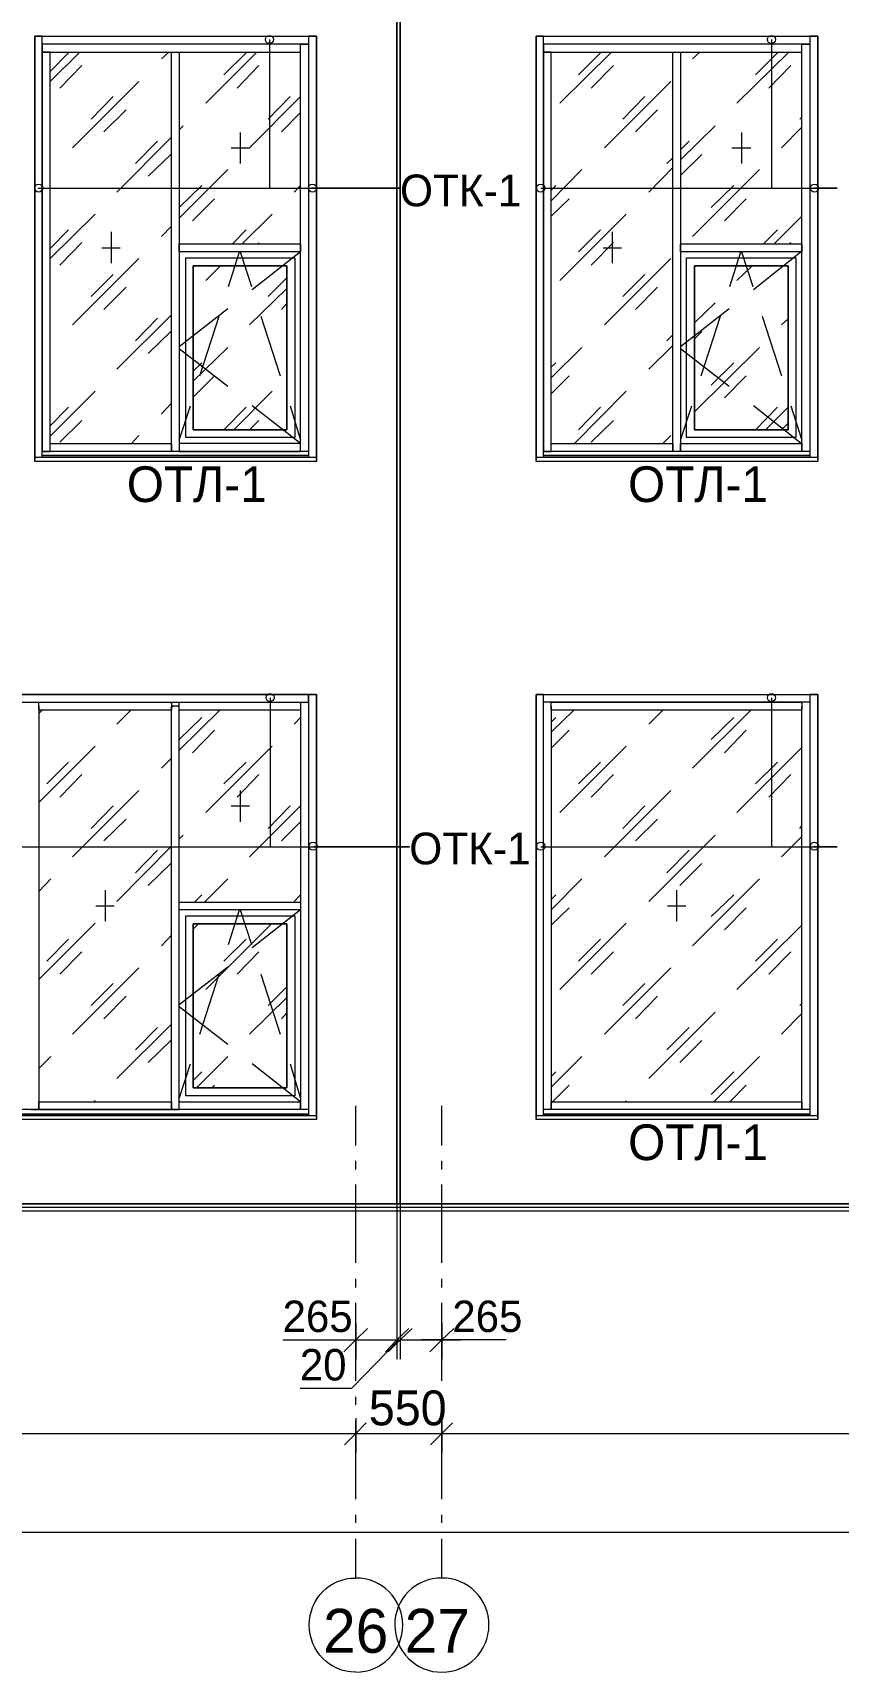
# Model space of a CAD drawing. Header units: millimetres. Extents: x 2294 to 908349, y -83289 to 219220.
# Drawn here: x 352688 to 357830, y 111447 to 121908 of the extents above; entities that cross this region are included whole.
import ezdxf

# ---------------------------------------------------------------- set-up
doc = ezdxf.new("R2010")
doc.units = ezdxf.units.MM
doc.layers.add('PDF _Геометрия', color=7, linetype='Continuous')
doc.layers.add('PDF _Текст', color=7, linetype='Continuous')

msp = doc.modelspace()

# ---------------------------------------------------------------- linework, layer by layer
at = {"layer": 'PDF _Геометрия', "lineweight": 9}
for points in [[(314502, 114435.6), (314023.7, 114435.6), (314502, 114435.6), (314023.7, 114435.6), (314502, 114435.6), (314502, 117686.6), (316601.6, 117686.6), (316601.6, 114435.6), (317202.7, 114435.6), (317202.7, 117686.6), (318603.9, 117686.6), (318603.9, 114435.6), (355012.4, 114435.6), (355012.4, 128188.8), (355012.4, 114435.6), (355033.6, 114435.6), (355033.6, 128188.8), (355033.6, 114435.6), (388559.4, 114435.6)], [(352747.7, 119197.8), (352747.7, 119261.3), (352747.7, 120535.5), (352747.7, 119235.9), (352798.5, 119235.9), (352798.5, 120535.5), (352798.5, 121784.2), (352747.7, 121784.2), (352747.7, 120535.5), (352747.7, 121809.6), (352747.7, 121885.8), (352701.2, 121885.8), (352701.2, 121809.6), (352701.2, 120535.5), (352701.2, 119261.3), (352701.2, 119185.1), (352701.2, 121885.8), (354500.2, 121885.8), (354500.2, 119185.1), (354500.2, 119261.3), (354500.2, 120535.5), (354500.2, 121809.6), (354500.2, 121885.8), (354449.4, 121885.8), (354449.4, 121809.6), (354449.4, 120535.5), (354449.4, 119261.3), (354449.4, 119197.8)], [(355947.9, 119197.8), (355947.9, 119261.3), (355947.9, 120535.5), (355947.9, 119235.9), (355998.7, 119235.9), (355998.7, 120535.5), (355998.7, 121784.2), (355947.9, 121784.2), (355947.9, 120535.5), (355947.9, 121809.6), (355947.9, 121885.8), (355901.4, 121885.8), (355901.4, 121809.6), (355901.4, 120535.5), (355901.4, 119261.3), (355901.4, 119185.1), (355901.4, 121885.8), (357700.4, 121885.8), (357700.4, 119185.1), (357700.4, 119261.3), (357700.4, 120535.5), (357700.4, 121809.6), (357700.4, 121885.8), (357649.6, 121885.8), (357649.6, 121809.6), (357649.6, 120535.5), (357649.6, 119261.3), (357649.6, 119197.8)], [(352798.5, 121597.9), (352989, 121784.2)], [(352798.5, 121661.4), (352917.1, 121780)], [(353509.7, 121741.9), (353556.3, 121784.2)], [(354398.6, 119286.7), (353624, 119286.7), (353624, 119235.9), (354398.6, 119235.9), (354398.6, 120535.5), (354398.6, 121809.6), (354398.6, 121835), (354449.4, 121835), (354449.4, 121809.6), (354449.4, 120535.5), (354449.4, 119235.9), (354398.6, 119235.9), (354398.6, 119286.7), (354089.6, 119528)], [(353793.3, 121458.3), (354119.2, 121784.2)], [(353907.6, 121640.3), (354051.5, 121780)], [(354199.7, 121864.6), (354199.7, 120916.4), (355033.6, 120916.4), (354470.6, 120916.4)], [(356053.8, 121458.3), (356383.9, 121784.2)], [(356172.3, 121640.3), (356312, 121780)], [(356900.4, 121741.9), (356946.9, 121784.2)], [(357184, 121458.3), (357514.2, 121784.2)], [(357302.5, 121640.3), (357442.2, 121780)], [(357404.1, 121864.6), (357404.1, 120916.4), (357823.2, 120916.4), (357675, 120916.4)], [(352862, 121555.6), (353001.7, 121699.5)], [(353992.3, 121555.6), (354131.9, 121699.5)], [(356252.7, 121555.6), (356396.6, 121699.5)], [(357387.2, 121555.6), (357526.9, 121699.5)], [(352942.5, 121174.6), (353365.8, 121597.9)], [(356337.4, 121174.6), (356760.7, 121597.9)], [(353061, 121356.7), (353200.7, 121500.6)], [(353954.2, 121174.6), (354072.7, 121174.6), (354398.6, 121500.6)], [(354191.2, 121356.7), (354330.9, 121500.6)], [(356455.9, 121356.7), (356595.6, 121500.6)], [(353141.4, 121276.2), (353285.3, 121415.9)], [(354275.9, 121276.2), (354398.6, 121399)], [(356536.3, 121276.2), (356676, 121415.9)], [(357586.1, 121356.7), (357598.8, 121369.4)], [(353624, 121288.9), (353649.4, 121314.3)], [(354013.4, 121272), (354013.4, 121073)], [(356824.2, 121098.4), (357044.3, 121314.3)], [(357213.6, 121272), (357213.6, 121073)], [(357467.6, 121174.6), (357598.8, 121305.9)], [(353226.1, 120891), (353573.2, 121242.4)], [(353344.6, 121073), (353484.3, 121217)], [(356824.2, 121161.9), (356879.2, 121217)], [(357150.1, 121174.6), (357272.9, 121174.6)], [(353425, 120992.6), (353568.9, 121132.3)], [(353624, 120725.9), (353933, 121035)], [(355998.7, 120836), (356193.4, 121035)], [(356621, 120891), (356773.4, 121047.7)], [(356735.3, 121073), (356773.4, 121111.1)], [(356824.2, 120996.9), (356959.6, 121132.3)], [(356900.4, 120607.4), (357327.9, 121035)], [(353624, 120793.7), (353767.9, 120933.4)], [(354356.3, 120891), (354398.6, 120933.4)], [(355998.7, 120903.7), (356028.4, 120933.4)], [(357018.9, 120793.7), (357162.8, 120933.4)], [(352722.3, 120916.4), (355033.6, 120916.4)], [(353708.6, 120709), (353848.3, 120848.7)], [(355931, 120916.4), (357823.2, 120916.4)], [(355998.7, 120738.6), (356113, 120848.7)], [(357103.6, 120709), (357243.2, 120848.7)], [(352798.5, 120467.7), (353086.4, 120751.3)], [(354026.1, 120560.8), (354216.6, 120751.3)], [(356053.8, 120328), (356477.1, 120751.3)], [(357421, 120560.8), (357598.8, 120738.6)], [(352798.5, 120531.2), (352917.1, 120649.7)], [(353188, 120637), (353188, 120438.1)], [(353509.7, 120607.4), (353573.2, 120675.1)], [(353962.6, 120560.8), (354051.5, 120649.7)], [(356172.3, 120510.1), (356312, 120649.7)], [(356388.2, 120637), (356388.2, 120438.1)], [(357353.3, 120560.8), (357442.2, 120649.7)], [(352862, 120425.4), (353001.7, 120569.3)], [(353128.7, 120535.5), (353247.2, 120535.5)], [(354127.7, 120560.8), (354131.9, 120569.3)], [(356252.7, 120425.4), (356396.6, 120569.3)], [(356328.9, 120535.5), (356447.4, 120535.5)], [(357518.4, 120560.8), (357526.9, 120569.3)], [(352942.5, 120044.4), (353365.8, 120467.7)], [(353793.3, 120328), (353886.4, 120421.2)], [(353937.2, 120289.9), (354009.2, 120510.1)], [(354013.4, 120510.1), (354085.4, 120289.9)], [(354398.6, 120510.1), (354089.6, 120268.8)], [(356337.4, 120044.4), (356760.7, 120467.7)], [(357137.4, 120289.9), (357209.4, 120510.1)], [(357184, 120328), (357281.3, 120421.2)], [(357213.6, 120510.1), (357285.6, 120289.9)], [(357594.6, 120510.1), (357289.8, 120268.8)], [(353061, 120226.4), (353200.7, 120366.1)], [(354191.2, 120226.4), (354309.7, 120345)], [(356455.9, 120226.4), (356595.6, 120366.1)], [(353141.4, 120141.8), (353285.3, 120285.7)], [(354072.7, 120044.4), (354309.7, 120277.2)], [(356536.3, 120141.8), (356676, 120285.7)], [(353226.1, 119760.8), (353573.2, 120107.9)], [(353933, 120146), (353624, 119904.7)], [(353755.2, 119718.5), (353878, 120099.4)], [(354144.6, 120099.4), (354267.4, 119718.5)], [(354275.9, 120141.8), (354309.7, 120179.9)], [(357133.2, 120146), (356824.2, 119904.7)], [(356913.1, 120057.1), (357044.3, 120184.1)], [(356955.4, 119718.5), (357078.2, 120099.4)], [(357344.8, 120099.4), (357467.6, 119718.5)], [(353344.6, 119942.8), (353484.3, 120086.7)], [(353425, 119862.4), (353568.9, 120002.1)], [(356913.1, 119955.5), (356959.6, 120002.1)], [(357467.6, 120044.4), (357509.9, 120082.5)], [(353933, 119650.7), (353624, 119892)], [(353712.9, 119684.6), (353933, 119900.5)], [(355998.7, 119705.8), (356193.4, 119900.5)], [(356621, 119760.8), (356773.4, 119913.2)], [(356735.3, 119942.8), (356773.4, 119980.9)], [(357133.2, 119650.7), (356824.2, 119892)], [(356913.1, 119489.9), (357327.9, 119900.5)], [(353712.9, 119748.1), (353767.9, 119803.1)], [(355998.7, 119773.5), (356028.4, 119803.1)], [(357018.9, 119659.2), (357162.8, 119803.1)], [(353712.9, 119583), (353848.3, 119718.5)], [(355998.7, 119604.2), (356113, 119718.5)], [(357103.6, 119578.8), (357243.2, 119718.5)], [(352798.5, 119333.3), (353086.4, 119621.1)], [(353971.1, 119375.6), (354216.6, 119621.1)], [(356146.9, 119286.7), (356477.1, 119621.1)], [(352798.5, 119401), (352917.1, 119519.5)], [(353509.7, 119477.2), (353573.2, 119544.9)], [(353624, 119307.9), (353695.9, 119528)], [(353907.6, 119375.6), (354051.5, 119519.5)], [(354330.9, 119528), (354398.6, 119307.9)], [(356172.3, 119375.6), (356312, 119519.5)], [(356824.2, 119307.9), (356896.1, 119528)], [(357594.6, 119286.7), (357289.8, 119528)], [(357302.5, 119375.6), (357442.2, 119519.5)], [(357366, 119375.6), (357509.9, 119519.5)], [(357526.9, 119528), (357598.8, 119307.9)], [(352862, 119295.2), (353001.7, 119434.9)], [(354072.7, 119375.6), (354131.9, 119434.9)], [(356252.7, 119295.2), (356396.6, 119434.9)], [(357467.6, 119375.6), (357509.9, 119417.9)], [(353319.2, 119286.7), (353365.8, 119337.5)], [(356709.9, 119286.7), (356760.7, 119337.5)], [(354500.2, 119197.8), (352701.2, 119197.8), (352701.2, 119202)], [(354500.2, 119172.4), (352701.2, 119172.4), (352701.2, 119197.8)], [(352701.2, 119172.4), (352701.2, 119180.9)], [(354449.4, 119235.9), (352747.7, 119235.9)], [(354449.4, 119210.5), (352747.7, 119210.5), (354449.4, 119210.5)], [(354449.4, 119210.5), (352747.7, 119210.5)], [(354500.2, 119235.9), (354500.2, 119210.5), (354500.2, 119197.8), (354500.2, 119172.4), (354500.2, 119180.9)], [(357700.4, 119202), (357700.4, 119197.8), (355901.4, 119197.8), (355901.4, 119202)], [(357700.4, 119197.8), (357700.4, 119172.4), (355901.4, 119172.4), (355901.4, 119197.8)], [(355901.4, 119172.4), (355901.4, 119180.9)], [(357649.6, 119235.9), (355947.9, 119235.9)], [(357649.6, 119210.5), (355947.9, 119210.5), (357649.6, 119210.5)], [(357649.6, 119210.5), (355947.9, 119210.5)], [(357700.4, 119180.9), (357700.4, 119172.4)], [(343799, 117610.4), (343799, 116336.3), (343799, 115036.7), (343752.5, 115036.7), (343752.5, 116336.3), (343752.5, 117610.4), (343752.5, 117686.6), (343701.7, 117686.6), (343701.7, 117610.4), (343701.7, 116336.3), (343701.7, 115062.1), (343701.7, 114985.9), (343701.7, 117686.6), (354500.2, 117686.6), (354500.2, 114985.9), (354500.2, 115062.1), (354500.2, 116336.3), (354500.2, 117610.4), (354500.2, 117686.6), (354449.4, 117686.6), (354449.4, 117610.4), (354449.4, 116336.3), (354449.4, 115062.1), (354449.4, 114998.6)], [(351799.5, 117635.8), (352701.2, 117635.8), (353598.6, 117635.8), (354424, 117635.8), (354449.4, 117635.8), (354449.4, 117686.6), (354424, 117686.6), (353598.6, 117686.6), (352701.2, 117686.6), (351799.5, 117686.6)], [(355998.7, 117610.4), (355998.7, 115036.7), (355947.9, 115036.7), (355947.9, 117610.4), (355947.9, 117686.6), (355901.4, 117686.6), (355901.4, 117610.4), (355901.4, 115062.1), (355901.4, 114985.9), (355901.4, 117686.6), (357700.4, 117686.6), (357700.4, 114985.9), (357700.4, 115062.1), (357700.4, 117610.4), (357700.4, 117686.6), (357649.6, 117686.6), (357649.6, 117610.4), (357649.6, 115036.7), (357598.8, 115036.7), (357598.8, 117610.4)], [(352675.8, 115036.7), (352726.6, 115036.7), (353573.2, 115036.7), (353624, 115036.7), (353624, 116336.3), (353624, 117610.4), (353573.2, 117610.4), (353585.9, 117610.4)], [(353573.2, 117627.3), (353573.2, 117635.8), (353573.2, 117585), (352726.6, 117585), (352726.6, 117635.8), (353573.2, 117635.8)], [(352726.6, 117627.3), (352726.6, 117635.8)], [(352726.6, 117610.4), (352726.6, 116336.3), (352726.6, 115036.7), (352726.6, 115087.5), (353573.2, 115087.5), (353573.2, 115036.7), (353573.2, 116336.3), (353573.2, 117610.4)], [(352726.6, 117563.8), (352747.7, 117585)], [(353226.1, 117496.1), (353315, 117585)], [(353615.5, 117610.4), (353624, 117610.4)], [(354398.6, 117627.3), (354398.6, 117635.8), (354398.6, 117585), (353624, 117585), (353624, 117635.8), (354398.6, 117635.8)], [(353624, 117627.3), (353624, 117635.8)], [(354398.6, 117610.4), (354398.6, 116336.3), (354398.6, 115036.7), (353624, 115036.7), (353624, 115087.5), (354398.6, 115087.5)], [(353624, 117331), (353882.2, 117585)], [(354449.4, 117610.4), (354449.4, 116336.3), (354449.4, 115036.7), (354398.6, 115036.7), (354398.6, 115087.5), (354089.6, 115328.8)], [(354203.9, 117665.4), (354203.9, 116713), (355092.9, 116713), (354479.1, 116713)], [(355947.9, 114998.6), (355947.9, 115062.1), (355947.9, 117610.4)], [(357598.8, 117627.3), (357598.8, 117635.8), (357598.8, 117585), (355998.7, 117585), (355998.7, 117635.8), (357598.8, 117635.8)], [(355998.7, 117627.3), (355998.7, 117635.8)], [(355998.7, 117445.3), (356142.6, 117585)], [(356621, 117496.1), (356709.9, 117585)], [(356900.4, 117216.7), (357272.9, 117585)], [(357404.1, 117665.4), (357404.1, 116713), (357823.2, 116713), (357675, 116713)], [(357649.6, 117610.4), (357649.6, 115062.1), (357649.6, 114998.6)], [(353624, 117398.8), (353767.9, 117538.4)], [(354356.3, 117496.1), (354398.6, 117538.4)], [(355998.7, 117508.8), (356028.4, 117538.4)], [(357018.9, 117398.8), (357162.8, 117538.4)], [(353708.6, 117314.1), (353848.3, 117458)], [(355998.7, 117343.7), (356113, 117458)], [(357103.6, 117314.1), (357243.2, 117458)], [(352726.6, 116996.6), (353086.4, 117356.4)], [(353509.7, 117216.7), (353573.2, 117280.2)], [(353793.3, 116933.1), (354216.6, 117356.4)], [(356053.8, 116933.1), (356477.1, 117356.4)], [(357184, 116933.1), (357598.8, 117348)], [(352777.4, 117115.1), (352917.1, 117254.8)], [(352862, 117030.5), (353001.7, 117174.4)], [(353907.6, 117115.1), (354051.5, 117254.8)], [(353992.3, 117030.5), (354131.9, 117174.4)], [(356172.3, 117115.1), (356312, 117254.8)], [(356252.7, 117030.5), (356396.6, 117174.4)], [(357302.5, 117115.1), (357442.2, 117254.8)], [(357387.2, 117030.5), (357526.9, 117174.4)], [(352942.5, 116649.5), (353365.8, 117072.8)], [(354013.4, 117072.8), (354013.4, 116873.9)], [(356337.4, 116649.5), (356760.7, 117072.8)], [(353061, 116831.5), (353200.7, 116975.4)], [(353954.2, 116975.4), (354072.7, 116975.4)], [(354072.7, 116649.5), (354398.6, 116975.4)], [(354191.2, 116831.5), (354330.9, 116975.4)], [(356455.9, 116831.5), (356595.6, 116975.4)], [(353141.4, 116751.1), (353285.3, 116890.8)], [(354275.9, 116751.1), (354398.6, 116873.9)], [(356536.3, 116751.1), (356676, 116890.8)], [(353624, 116763.8), (353649.4, 116789.2)], [(356621, 116365.9), (357044.3, 116789.2)], [(357467.6, 116649.5), (357598.8, 116780.7)], [(357586.1, 116831.5), (357598.8, 116848.5)], [(343727.1, 116713), (355092.9, 116713)], [(353226.1, 116365.9), (353573.2, 116717.2)], [(353344.6, 116547.9), (353484.3, 116691.8)], [(355931, 116713), (357823.2, 116713)], [(356735.3, 116547.9), (356879.2, 116691.8)], [(353425, 116467.5), (353568.9, 116607.2)], [(356819.9, 116467.5), (356959.6, 116607.2)], [(352726.6, 116429.4), (352802.8, 116509.8)], [(353149.9, 116437.8), (353149.9, 116238.9)], [(353784.8, 116361.7), (353933, 116509.8)], [(355998.7, 116310.9), (356193.4, 116509.8)], [(356798.8, 116437.8), (356798.8, 116238.9)], [(356900.4, 116082.3), (357327.9, 116509.8)], [(353090.6, 116336.3), (353209.1, 116336.3)], [(354398.6, 116310.9), (353624, 116310.9), (353624, 116361.7), (354398.6, 116361.7), (354398.6, 116310.9), (354089.6, 116069.6)], [(353721.3, 116361.7), (353767.9, 116408.2)], [(354356.3, 116365.9), (354398.6, 116408.2)], [(355998.7, 116378.6), (356028.4, 116408.2)], [(356739.5, 116336.3), (356858, 116336.3)], [(357018.9, 116268.5), (357162.8, 116408.2)], [(352726.6, 115866.4), (353086.4, 116226.2)], [(353712.9, 116188.1), (353746.7, 116222)], [(353793.3, 115802.9), (354212.4, 116222)], [(353937.2, 116090.7), (354009.2, 116310.9)], [(354013.4, 116310.9), (354085.4, 116090.7)], [(355998.7, 116213.5), (356113, 116323.6)], [(356053.8, 115802.9), (356477.1, 116226.2)], [(357103.6, 116183.9), (357243.2, 116323.6)], [(352777.4, 115984.9), (352917.1, 116124.6)], [(353509.7, 116082.3), (353573.2, 116150)], [(353907.6, 115984.9), (354051.5, 116124.6)], [(356172.3, 115984.9), (356312, 116124.6)], [(357184, 115802.9), (357598.8, 116213.5)], [(357302.5, 115984.9), (357442.2, 116124.6)], [(352862, 115900.2), (353001.7, 116044.2)], [(353992.3, 115900.2), (354131.9, 116044.2)], [(356252.7, 115900.2), (356396.6, 116044.2)], [(357387.2, 115900.2), (357526.9, 116044.2)], [(352942.5, 115519.3), (353365.8, 115942.6)], [(353933, 115946.8), (353624, 115705.5)], [(356337.4, 115519.3), (356760.7, 115942.6)], [(353061, 115701.3), (353200.7, 115841)], [(353755.2, 115519.3), (353878, 115900.2)], [(354144.6, 115900.2), (354267.4, 115519.3)], [(354191.2, 115701.3), (354309.7, 115819.8)], [(356455.9, 115701.3), (356595.6, 115841)], [(353141.4, 115616.6), (353285.3, 115760.6)], [(354072.7, 115519.3), (354309.7, 115752.1)], [(356536.3, 115616.6), (356676, 115760.6)], [(357586.1, 115701.3), (357598.8, 115714)], [(353933, 115451.5), (353624, 115692.8)], [(354275.9, 115616.6), (354309.7, 115654.7)], [(356621, 115235.7), (357044.3, 115659)], [(357467.6, 115519.3), (357598.8, 115650.5)], [(353226.1, 115235.7), (353573.2, 115582.8)], [(353344.6, 115417.7), (353484.3, 115561.6)], [(356735.3, 115417.7), (356879.2, 115561.6)], [(353425, 115337.3), (353568.9, 115476.9)], [(356819.9, 115337.3), (356959.6, 115476.9)], [(352726.6, 115299.2), (352802.8, 115375.4)], [(353624, 115108.7), (353695.9, 115328.8)], [(353734, 115176.4), (353933, 115375.4)], [(354330.9, 115328.8), (354398.6, 115108.7)], [(355998.7, 115180.6), (356193.4, 115375.4)], [(357035.8, 115087.5), (357327.9, 115375.4)], [(353712.9, 115223), (353767.9, 115278)], [(353831.4, 115176.4), (353848.3, 115193.3)], [(355998.7, 115248.4), (356028.4, 115278)], [(356007.2, 115087.5), (356113, 115193.3)], [(357018.9, 115134.1), (357162.8, 115278)], [(357137.4, 115087.5), (357243.2, 115193.3)], [(353077.9, 115087.5), (353086.4, 115096)], [(356472.8, 115087.5), (356477.1, 115096)], [(354449.4, 115036.7), (343752.5, 115036.7)], [(354449.4, 115007.1), (343752.5, 115007.1), (354449.4, 115007.1)], [(354449.4, 115007.1), (343752.5, 115007.1)], [(354500.2, 114998.6), (354500.2, 114998.6)], [(354500.2, 114977.4), (354500.2, 114973.2)], [(354750, 114808.1), (354750, 115062.1)], [(355300.3, 114808.1), (355300.3, 115062.1)], [(355901.4, 114998.6), (355901.4, 114998.6)], [(355901.4, 114973.2), (355901.4, 114977.4)], [(357649.6, 115036.7), (355947.9, 115036.7)], [(357649.6, 115007.1), (355947.9, 115007.1), (357649.6, 115007.1)], [(357649.6, 115007.1), (355947.9, 115007.1)], [(357700.4, 114998.6), (357700.4, 114998.6)], [(357700.4, 114977.4), (357700.4, 114973.2)], [(354750, 114655.7), (354750, 114710.8)], [(355300.3, 114655.7), (355300.3, 114710.8)], [(354750, 114058.9), (354750, 114558.4)], [(355300.3, 114058.9), (355300.3, 114558.4)], [(418051.1, 112628.1), (418051.1, 114389), (399192.9, 114389), (313405.7, 114389)], [(355012.4, 114435.6), (355012.4, 113567.8), (355012.4, 113445.1)], [(355033.6, 114435.6), (355033.6, 113567.8), (355033.6, 113445.1)], [(354750, 113902.2), (354750, 113957.3)], [(355300.3, 113902.2), (355300.3, 113957.3)], [(354750, 113305.4), (354750, 113804.9)], [(355300.3, 113305.4), (355300.3, 113804.9)], [(354750, 113673.7), (354750, 113567.8), (354750, 113445.1)], [(355300.3, 113673.7), (355300.3, 113567.8), (355300.3, 113445.1)], [(354284.3, 113567.8), (354728.8, 113567.8), (354881.2, 113567.8)], [(354394.4, 113258.8), (354724.6, 113258.8), (355025.1, 113567.8)], [(354631.4, 113567.8), (355012.4, 113567.8), (355033.6, 113567.8), (355418.8, 113567.8)], [(355710.9, 113567.8), (355266.4, 113567.8), (355169, 113567.8)], [(354750, 113153), (354750, 113203.8)], [(355300.3, 113153), (355300.3, 113203.8)], [(354750, 113068.3), (354750, 112971), (354750, 112848.2)], [(354750, 112551.9), (354750, 113051.4)], [(354817.7, 113038.7), (354750, 112971), (355300.3, 112971), (355228.3, 112899)], [(355300.3, 113068.3), (355300.3, 112971), (355300.3, 112848.2)], [(355300.3, 112551.9), (355300.3, 113051.4)], [(355368, 113038.7), (355300.3, 112971), (388297, 112971), (388225, 112899)], [(314235.4, 112971), (354750, 112971), (354678, 112899)], [(354750, 112399.5), (354750, 112450.3)], [(355300.3, 112399.5), (355300.3, 112450.3)], [(314235.4, 112340.2), (417962.3, 112340.2)], [(354750, 112048.2), (354750, 112297.9)], [(355300.3, 112048.2), (355300.3, 112297.9)]]:
    msp.add_lwpolyline(points, dxfattribs=at)
for points in [[(353598.6, 121835), (352747.7, 121835), (352747.7, 121784.2), (353598.6, 121784.2), (354398.6, 121784.2), (354398.6, 121835), (353598.6, 121835), (352773.1, 121835), (352747.7, 121835), (352747.7, 121885.8), (352773.1, 121885.8), (353598.6, 121885.8), (354424, 121885.8), (354449.4, 121885.8), (354449.4, 121835), (354424, 121835)], [(356798.8, 121835), (355947.9, 121835), (355947.9, 121784.2), (356798.8, 121784.2), (357598.8, 121784.2), (357598.8, 121835), (356798.8, 121835), (355973.3, 121835), (355947.9, 121835), (355947.9, 121885.8), (355973.3, 121885.8), (356798.8, 121885.8), (357624.2, 121885.8), (357649.6, 121885.8), (357649.6, 121835), (357624.2, 121835)], [(353624, 119235.9), (353573.2, 119235.9), (352798.5, 119235.9), (352798.5, 119286.7), (353573.2, 119286.7), (353573.2, 119235.9), (353573.2, 120535.5), (353573.2, 121784.2), (353624, 121784.2), (353624, 120535.5)], [(356824.2, 119235.9), (356773.4, 119235.9), (355998.7, 119235.9), (355998.7, 119286.7), (356773.4, 119286.7), (356773.4, 119235.9), (356773.4, 120535.5), (356773.4, 121784.2), (356824.2, 121784.2), (356824.2, 120535.5)], [(357598.8, 121809.6), (357598.8, 121835), (357649.6, 121835), (357649.6, 121809.6), (357649.6, 120535.5), (357649.6, 119235.9), (357598.8, 119235.9), (357598.8, 120535.5)], [(354398.6, 120510.1), (353624, 120510.1), (353624, 120560.8), (354398.6, 120560.8)], [(357598.8, 120510.1), (356824.2, 120510.1), (356824.2, 120560.8), (357598.8, 120560.8)], [(353666.3, 120472), (354360.5, 120472), (354360.5, 119324.8), (353666.3, 119324.8)], [(354360.5, 120472), (354360.5, 119324.8), (353666.3, 119324.8), (353666.3, 120472)], [(354309.7, 120421.2), (353712.9, 120421.2), (353712.9, 119375.6), (354309.7, 119375.6)], [(353712.9, 119375.6), (353712.9, 120421.2), (354309.7, 120421.2), (354309.7, 119375.6)], [(356862.3, 120472), (357560.7, 120472), (357560.7, 119324.8), (356862.3, 119324.8)], [(357560.7, 120472), (357560.7, 119324.8), (356862.3, 119324.8), (356862.3, 120472)], [(357509.9, 120421.2), (356913.1, 120421.2), (356913.1, 119375.6), (357509.9, 119375.6)], [(356913.1, 119375.6), (356913.1, 120421.2), (357509.9, 120421.2), (357509.9, 119375.6)], [(357598.8, 119235.9), (356824.2, 119235.9), (356824.2, 119286.7), (357598.8, 119286.7)], [(355973.3, 117686.6), (357649.6, 117686.6), (357649.6, 117635.8), (355973.3, 117635.8), (355947.9, 117635.8), (355947.9, 117686.6)], [(353666.3, 116272.8), (354360.5, 116272.8), (354360.5, 115125.6), (353666.3, 115125.6)], [(354360.5, 116272.8), (354360.5, 115125.6), (353666.3, 115125.6), (353666.3, 116272.8)], [(354309.7, 116222), (353712.9, 116222), (353712.9, 115176.4), (354309.7, 115176.4)], [(353712.9, 115176.4), (353712.9, 116222), (354309.7, 116222), (354309.7, 115176.4)], [(357598.8, 115036.7), (355998.7, 115036.7), (355998.7, 115087.5), (357598.8, 115087.5)], [(354500.2, 114973.2), (343701.7, 114973.2), (343701.7, 114998.6), (354500.2, 114998.6)], [(357700.4, 114973.2), (355901.4, 114973.2), (355901.4, 114998.6), (357700.4, 114998.6)], [(398096.5, 114414.4), (398096.5, 114435.6), (318603.9, 114435.6), (355012.4, 114435.6), (318603.9, 114435.6), (318603.9, 114414.4)], [(355033.6, 114435.6), (388559.4, 114435.6)]]:
    msp.add_lwpolyline(points, close=True, dxfattribs=at)
at = {"layer": 'PDF _Геометрия', "lineweight": 18}
for points in [[(354826.2, 113639.8), (354750, 113567.8), (354673.8, 113491.6)], [(355088.6, 113639.8), (355012.4, 113567.8), (354940.5, 113491.6)], [(355109.8, 113639.8), (355033.6, 113567.8), (354957.4, 113491.6)], [(355376.5, 113639.8), (355300.3, 113567.8), (355224.1, 113491.6)]]:
    msp.add_lwpolyline(points, dxfattribs=at)
msp.add_lwpolyline([(354750, 111447.1, 0.4119718), (355050.5, 111747.6, 0.4172634), (354750, 112048.2)], format="xyb", dxfattribs=at)
msp.add_lwpolyline([(355300.3, 112048.2, 0.4225352), (354999.7, 111747.6, 0.4172634), (355300.3, 111447.1, 0.4119718), (355600.8, 111747.6, 0.4172634)], format="xyb", close=True, dxfattribs=at)
at = {"layer": 'PDF _Геометрия', "lineweight": 9}
for points in [[(354174.3, 121864.6), (354174.3, 121881.6), (354182.7, 121890), (354199.7, 121890)], [(354174.3, 121864.6), (354174.3, 121881.6), (354182.7, 121890), (354199.7, 121890)], [(354199.7, 121890), (354212.4, 121890), (354225.1, 121881.6), (354225.1, 121864.6)], [(354199.7, 121890), (354212.4, 121890), (354225.1, 121881.6), (354225.1, 121864.6)], [(357378.7, 121864.6), (357378.7, 121881.6), (357387.2, 121890), (357404.1, 121890)], [(357378.7, 121864.6), (357378.7, 121881.6), (357387.2, 121890), (357404.1, 121890)], [(357404.1, 121890), (357416.8, 121890), (357429.5, 121881.6), (357429.5, 121864.6)], [(357404.1, 121890), (357416.8, 121890), (357429.5, 121881.6), (357429.5, 121864.6)], [(354199.7, 121839.2), (354182.7, 121839.2), (354174.3, 121851.9), (354174.3, 121864.6)], [(354199.7, 121839.2), (354182.7, 121839.2), (354174.3, 121851.9), (354174.3, 121864.6)], [(354225.1, 121864.6), (354225.1, 121851.9), (354212.4, 121839.2), (354199.7, 121839.2)], [(354225.1, 121864.6), (354225.1, 121851.9), (354212.4, 121839.2), (354199.7, 121839.2)], [(357404.1, 121839.2), (357387.2, 121839.2), (357378.7, 121851.9), (357378.7, 121864.6)], [(357404.1, 121839.2), (357387.2, 121839.2), (357378.7, 121851.9), (357378.7, 121864.6)], [(357429.5, 121864.6), (357429.5, 121851.9), (357416.8, 121839.2), (357404.1, 121839.2)], [(357429.5, 121864.6), (357429.5, 121851.9), (357416.8, 121839.2), (357404.1, 121839.2)], [(352701.2, 120916.4), (352701.2, 120933.4), (352709.6, 120941.8), (352726.6, 120941.8)], [(352701.2, 120916.4), (352701.2, 120933.4), (352709.6, 120941.8), (352726.6, 120941.8)], [(352726.6, 120941.8), (352739.3, 120941.8), (352752, 120933.4), (352752, 120916.4)], [(352726.6, 120941.8), (352739.3, 120941.8), (352752, 120933.4), (352752, 120916.4)], [(354449.4, 120916.4), (354449.4, 120933.4), (354457.9, 120941.8), (354474.8, 120941.8)], [(354449.4, 120916.4), (354449.4, 120933.4), (354457.9, 120941.8), (354474.8, 120941.8)], [(354474.8, 120941.8), (354487.5, 120941.8), (354500.2, 120933.4), (354500.2, 120916.4)], [(354474.8, 120941.8), (354487.5, 120941.8), (354500.2, 120933.4), (354500.2, 120916.4)], [(355905.6, 120916.4), (355905.6, 120933.4), (355914.1, 120941.8), (355931, 120941.8)], [(355905.6, 120916.4), (355905.6, 120933.4), (355914.1, 120941.8), (355931, 120941.8)], [(355931, 120941.8), (355943.7, 120941.8), (355956.4, 120933.4), (355956.4, 120916.4)], [(355931, 120941.8), (355943.7, 120941.8), (355956.4, 120933.4), (355956.4, 120916.4)], [(357653.9, 120916.4), (357653.9, 120933.4), (357662.3, 120941.8), (357679.3, 120941.8)], [(357653.9, 120916.4), (357653.9, 120933.4), (357662.3, 120941.8), (357679.3, 120941.8)], [(357679.3, 120941.8), (357691.9, 120941.8), (357704.6, 120933.4), (357704.6, 120916.4)], [(357679.3, 120941.8), (357691.9, 120941.8), (357704.6, 120933.4), (357704.6, 120916.4)], [(352726.6, 120891), (352709.6, 120891), (352701.2, 120903.7), (352701.2, 120916.4)], [(352726.6, 120891), (352709.6, 120891), (352701.2, 120903.7), (352701.2, 120916.4)], [(352752, 120916.4), (352752, 120903.7), (352739.3, 120891), (352726.6, 120891)], [(352752, 120916.4), (352752, 120903.7), (352739.3, 120891), (352726.6, 120891)], [(354474.8, 120891), (354457.9, 120891), (354449.4, 120903.7), (354449.4, 120916.4)], [(354474.8, 120891), (354457.9, 120891), (354449.4, 120903.7), (354449.4, 120916.4)], [(354500.2, 120916.4), (354500.2, 120903.7), (354487.5, 120891), (354474.8, 120891)], [(354500.2, 120916.4), (354500.2, 120903.7), (354487.5, 120891), (354474.8, 120891)], [(355931, 120891), (355914.1, 120891), (355905.6, 120903.7), (355905.6, 120916.4)], [(355931, 120891), (355914.1, 120891), (355905.6, 120903.7), (355905.6, 120916.4)], [(355956.4, 120916.4), (355956.4, 120903.7), (355943.7, 120891), (355931, 120891)], [(355956.4, 120916.4), (355956.4, 120903.7), (355943.7, 120891), (355931, 120891)], [(357679.3, 120891), (357662.3, 120891), (357653.9, 120903.7), (357653.9, 120916.4)], [(357679.3, 120891), (357662.3, 120891), (357653.9, 120903.7), (357653.9, 120916.4)], [(357704.6, 120916.4), (357704.6, 120903.7), (357691.9, 120891), (357679.3, 120891)], [(357704.6, 120916.4), (357704.6, 120903.7), (357691.9, 120891), (357679.3, 120891)], [(354178.5, 117665.4), (354178.5, 117682.4), (354187, 117690.8), (354203.9, 117690.8)], [(354178.5, 117665.4), (354178.5, 117682.4), (354187, 117690.8), (354203.9, 117690.8)], [(354203.9, 117690.8), (354216.6, 117690.8), (354229.3, 117682.4), (354229.3, 117665.4)], [(354203.9, 117690.8), (354216.6, 117690.8), (354229.3, 117682.4), (354229.3, 117665.4)], [(357378.7, 117665.4), (357378.7, 117682.4), (357387.2, 117690.8), (357404.1, 117690.8)], [(357378.7, 117665.4), (357378.7, 117682.4), (357387.2, 117690.8), (357404.1, 117690.8)], [(357404.1, 117690.8), (357416.8, 117690.8), (357429.5, 117682.4), (357429.5, 117665.4)], [(357404.1, 117690.8), (357416.8, 117690.8), (357429.5, 117682.4), (357429.5, 117665.4)], [(354203.9, 117640), (354187, 117640), (354178.5, 117652.7), (354178.5, 117665.4)], [(354203.9, 117640), (354187, 117640), (354178.5, 117652.7), (354178.5, 117665.4)], [(354229.3, 117665.4), (354229.3, 117652.7), (354216.6, 117640), (354203.9, 117640)], [(354229.3, 117665.4), (354229.3, 117652.7), (354216.6, 117640), (354203.9, 117640)], [(357404.1, 117640), (357387.2, 117640), (357378.7, 117652.7), (357378.7, 117665.4)], [(357404.1, 117640), (357387.2, 117640), (357378.7, 117652.7), (357378.7, 117665.4)], [(357429.5, 117665.4), (357429.5, 117652.7), (357416.8, 117640), (357404.1, 117640)], [(357429.5, 117665.4), (357429.5, 117652.7), (357416.8, 117640), (357404.1, 117640)], [(354453.7, 116717.2), (354453.7, 116734.2), (354462.1, 116742.6), (354479.1, 116742.6)], [(354453.7, 116717.2), (354453.7, 116734.2), (354462.1, 116742.6), (354479.1, 116742.6)], [(354479.1, 116691.8), (354462.1, 116691.8), (354453.7, 116704.5), (354453.7, 116717.2)], [(354479.1, 116691.8), (354462.1, 116691.8), (354453.7, 116704.5), (354453.7, 116717.2)], [(354479.1, 116742.6), (354491.8, 116742.6), (354504.5, 116734.2), (354504.5, 116717.2)], [(354479.1, 116742.6), (354491.8, 116742.6), (354504.5, 116734.2), (354504.5, 116717.2)], [(354504.5, 116717.2), (354504.5, 116704.5), (354491.8, 116691.8), (354479.1, 116691.8)], [(354504.5, 116717.2), (354504.5, 116704.5), (354491.8, 116691.8), (354479.1, 116691.8)], [(355905.6, 116717.2), (355905.6, 116734.2), (355914.1, 116742.6), (355931, 116742.6)], [(355905.6, 116717.2), (355905.6, 116734.2), (355914.1, 116742.6), (355931, 116742.6)], [(355931, 116691.8), (355914.1, 116691.8), (355905.6, 116704.5), (355905.6, 116717.2)], [(355931, 116691.8), (355914.1, 116691.8), (355905.6, 116704.5), (355905.6, 116717.2)], [(355931, 116742.6), (355943.7, 116742.6), (355956.4, 116734.2), (355956.4, 116717.2)], [(355931, 116742.6), (355943.7, 116742.6), (355956.4, 116734.2), (355956.4, 116717.2)], [(355956.4, 116717.2), (355956.4, 116704.5), (355943.7, 116691.8), (355931, 116691.8)], [(355956.4, 116717.2), (355956.4, 116704.5), (355943.7, 116691.8), (355931, 116691.8)], [(357653.9, 116717.2), (357653.9, 116734.2), (357662.3, 116742.6), (357679.3, 116742.6)], [(357653.9, 116717.2), (357653.9, 116734.2), (357662.3, 116742.6), (357679.3, 116742.6)], [(357679.3, 116691.8), (357662.3, 116691.8), (357653.9, 116704.5), (357653.9, 116717.2)], [(357679.3, 116691.8), (357662.3, 116691.8), (357653.9, 116704.5), (357653.9, 116717.2)], [(357679.3, 116742.6), (357691.9, 116742.6), (357704.6, 116734.2), (357704.6, 116717.2)], [(357679.3, 116742.6), (357691.9, 116742.6), (357704.6, 116734.2), (357704.6, 116717.2)], [(357704.6, 116717.2), (357704.6, 116704.5), (357691.9, 116691.8), (357679.3, 116691.8)], [(357704.6, 116717.2), (357704.6, 116704.5), (357691.9, 116691.8), (357679.3, 116691.8)]]:
    msp.add_open_spline(points, degree=3, dxfattribs=at)
at = {"layer": 'PDF _Геометрия', "lineweight": 18}
for points in [[(354453.7, 111747.6), (354453.7, 111916.9), (354584.9, 112048.2), (354750, 112048.2)], [(354750, 111447.1), (354584.9, 111447.1), (354453.7, 111582.5), (354453.7, 111747.6)]]:
    msp.add_open_spline(points, degree=3, dxfattribs=at)

# ---------------------------------------------------------------- texts
at = {"layer": 'PDF _Текст', "attachment_point": 4, "style": ''}
for s, insert, char_height in [('ОТК-1', (355032.5, 120900.7), 202.67), ('ОТЛ-1', (353288.6, 119026.1), 227.83), ('ОТЛ-1', (356488.5, 119026.1), 227.83), ('ОТК-1', (355091.8, 116701.6), 202.67), ('ОТЛ-1', (356488.7, 114827), 227.83), ('265', (354283.3, 113716.6), 200.41), ('265', (355366.9, 113716.6), 200.41), ('20', (354393.3, 113407.6), 200.41), ('550', (354833.6, 113132), 222.68), ('26 27', (354541.5, 111709.3), 280.28)]:
    msp.add_mtext(s, dxfattribs=dict(at, insert=insert, char_height=char_height))

doc.saveas('drawing.dxf')
